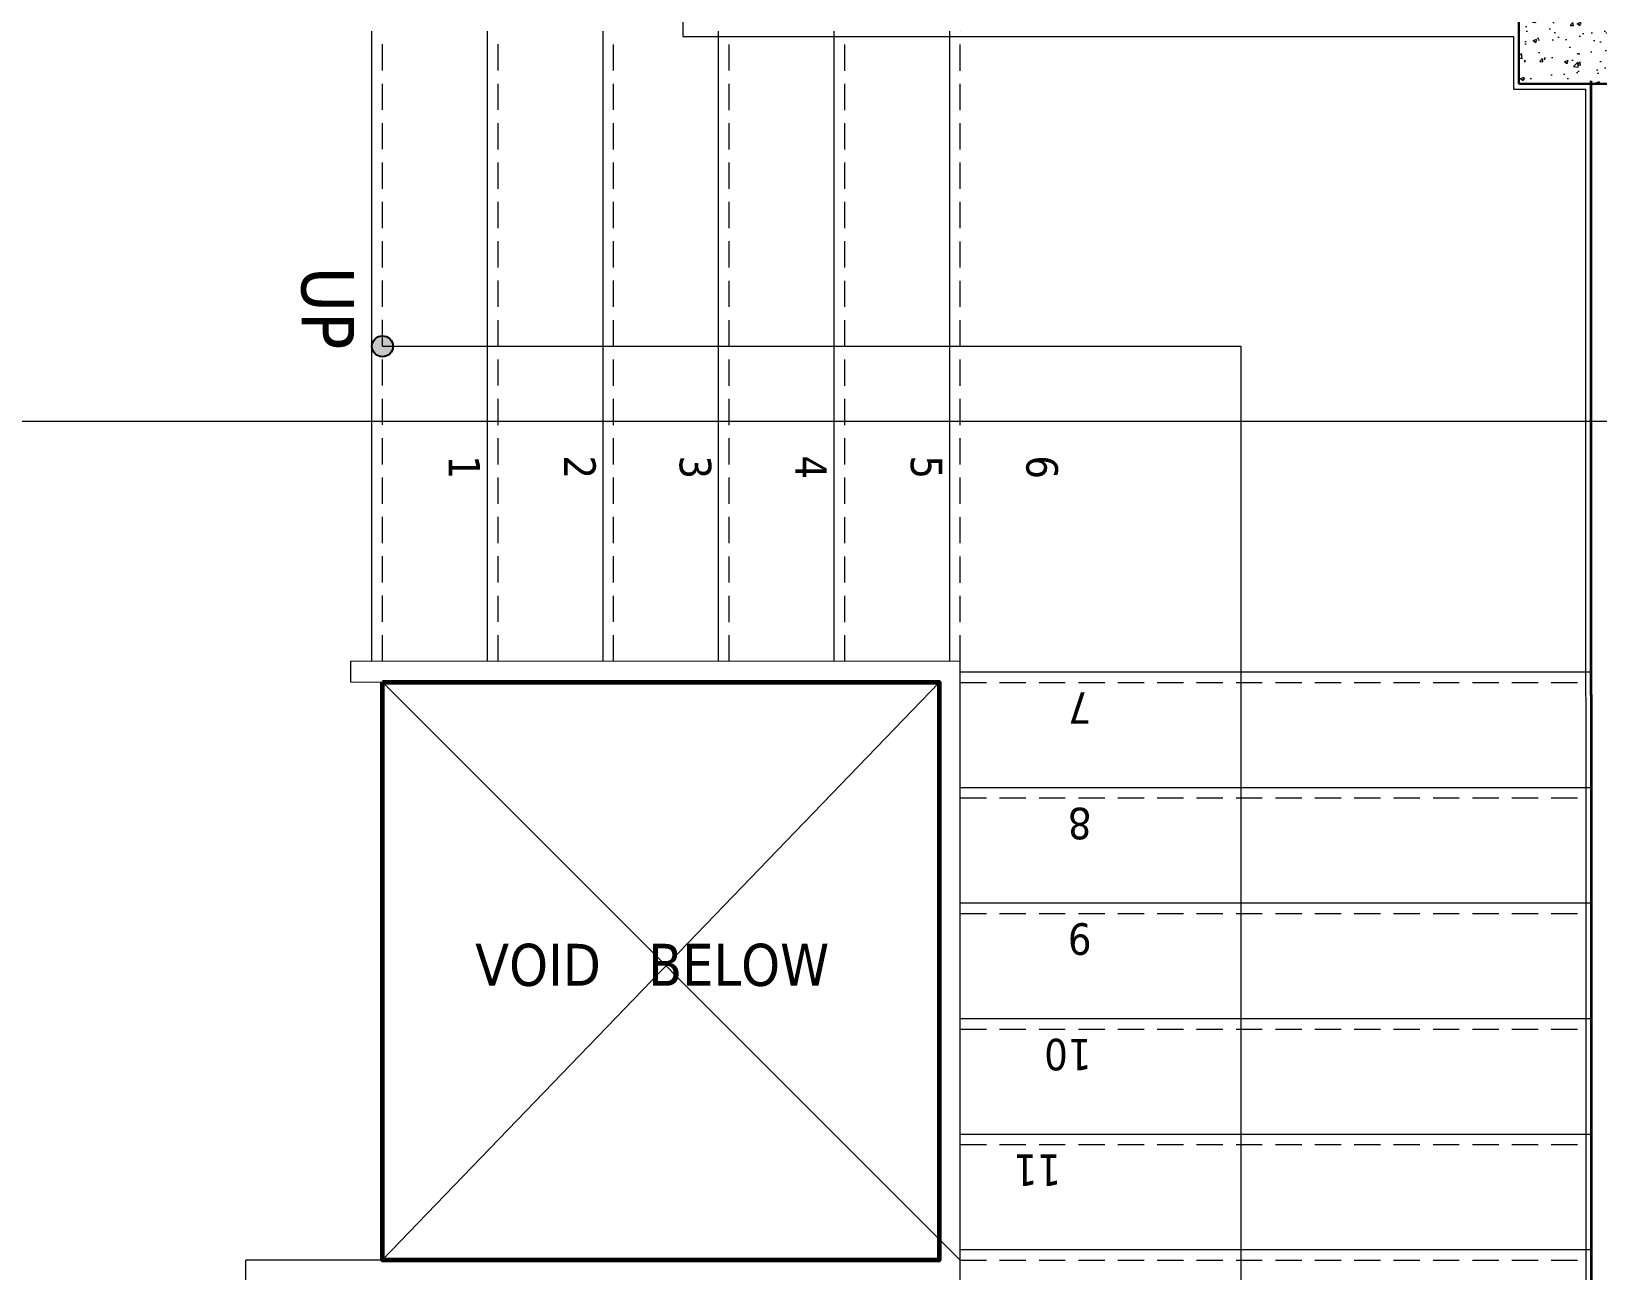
# Model space of a CAD drawing. Header units: inches. Extents: x 10755 to 33653, y -10992 to 10708.
# Drawn here: x 17234.3 to 17383.4, y 6730.8 to 6848.8 of the extents above; entities that cross this region are included whole.
import ezdxf

# ---------------------------------------------------------------- set-up
doc = ezdxf.new("R2010")
doc.units = ezdxf.units.IN
doc.header["$MEASUREMENT"] = 0
doc.linetypes.add('HIDDEN', pattern=[0.375, 0.25, -0.125])
for name, color, linetype, lineweight in [('arrow line', 54, 'Continuous', 9), ('col', 1, 'Continuous', 30), ('dim', 6, 'Continuous', 13), ('dimension inter - 8', 6, 'Continuous', 13), ('DIMINSION', 5, 'Continuous', 15), ('hatch- rcc', 252, 'Continuous', 5), ('hatch1', 9, 'Continuous', 5), ('Pillar', 11, 'Continuous', 25), ('PLASTER', 50, 'Continuous', 9), ('railing', 33, 'Continuous', 15), ('SECTION LINE1', 6, 'Continuous', 18), ('STAIRCASE', 143, 'Continuous', 15), ('title text 1', 113, 'Continuous', 25), ('tread hidden', 200, 'HIDDEN', 9), ('wall', 1, 'Continuous', 35)]:
    doc.layers.add(name, color=color, linetype=linetype, lineweight=lineweight)
doc.layers.get('dimension inter - 8').off()
doc.layers.get('DIMINSION').off()
doc.styles.add('Prajwal', font='stylu.ttf', dxfattribs={"height": 9})
doc.styles.get("Standard").update_dxf_attribs({"font": 'arial.ttf'})
doc.dimstyles.new('S8', dxfattribs={"dimscale": 8, "dimtxt": 1, "dimasz": 0.5, "dimexe": 0.5, "dimexo": 0.5, "dimgap": 0.25, "dimtad": 1, "dimzin": 3, "dimdsep": 46, "dimlunit": 4, "dimtxsty": 'Standard', "dimblk": 'ARCHTICK', "dimcen": 0, "dimclrd": 256, "dimclre": 256, "dimclrt": 6, "dimadec": 0, "dimazin": 0, "dimtfac": 0.5, "dimtix": 1, "dimtmove": 1, "dimatfit": 3, "dimfxl": 0.5, "dimfxlon": 1, "dimfrac": 1, "dimtolj": 1, "dimtzin": 0, "dimarcsym": 1})

# ---------------------------------------------------------------- blocks, each defined once
blk = doc.blocks.new('ERWEWRTRT')
at = {"layer": 'SECTION LINE1', "linetype": 'Continuous', "ltscale": 30}
blk.add_line((176971.9171745174, -4159.504954709752), (177670.829761292, -4159.504954709751), dxfattribs=at)
blk = doc.blocks.new('ETERWEWE')
at = {"layer": 'hatch- rcc', "linetype": 'Continuous', "ltscale": 30}
h = blk.add_hatch(dxfattribs=at)
h.set_pattern_fill('AR-CONC', color=256, scale=0.5, style=0)
h.set_pattern_definition([(49.99999999999999, (0, 0), (3.586300913003767, -0.3137606749129755), [0.375, -4.125]), (355, (0, 0), (-0.693756668065, 3.760960668500059), [0.3, -3.3]), (100.45144446, (0.298858405, -0.02614672), (2.89254423363556, 3.447199954843147), [0.3187009599999999, -3.505710559999999]), (46.18420000000002, (0, 1), (5.336206653357862, -0.8275964039653827), [0.5624999999999999, -6.187499999999999]), (96.63563549, (0.444683725, 0.931033465), (4.673309728371142, 4.870593003872752), [0.47805171, -5.258568799999999]), (351.1841639899999, (0, 1), (4.673309725273866, 4.870593001349951), [0.45, -4.950000005]), (21, (0.5, 0.75), (2.984535260592308, -2.013094453326694), [0.375, -4.125]), (326.0000000000001, (0.5, 0.75), (1.216576659607909, 3.625750225234265), [0.3, -3.3]), (71.45144474, (0.74871127, 0.58224213), (4.201111883649856, 1.612655764031769), [0.31870095, -3.50571056]), (37.50000000000001, (0, 0), (0.06079927658645334, 1.664469269156557), [0, -3.26, 0, -3.35, 0, -3.3125]), (7.499999999999999, (0, 0), (1.315347687210743, 1.972058559411801), [0, -1.91, 0, -3.185, 0, -1.2625]), (327.5, (-1.115, 0), (2.669112180862045, -0.1127743586718988), [0, -1.25, 0, -3.9, 0, -5.175]), (317.5, (-1.615, 0), (2.915930846711931, 0.5005249116615886), [0, -1.625, 0, -2.59, 0, -3.675])])
h.paths.add_polyline_path([(159423.2306644279, -3794.582087043891), (159439.2306644279, -3794.582087043891), (159439.2306644279, -3778.582087043891), (159423.2306644279, -3778.582087043891)])
at = {"layer": 'col', "linetype": 'Continuous', "ltscale": 30}
blk.add_lwpolyline([(159423.2306644279, -3794.582087043891), (159423.2306644279, -3778.582087043891), (159439.2306644279, -3778.582087043891), (159439.2306644279, -3794.582087043891), (159423.2306644279, -3794.582087043891)], dxfattribs=at)
blk = doc.blocks.new('wewerrr')
at = {"layer": 'DIMINSION', "linetype": 'Continuous'}
for p in [(17288.56532102133, -332.8141844810725), (17288.56533638053, -332.8141844810707)]:
    blk.add_blockref('ETERWEWE', p, dxfattribs=at)
blk = doc.blocks.new('p2')
at = {"layer": 'PLASTER'}
blk.add_line((17382.27257881939, 6675.316919126541), (17382.23770644697, 6843.318798959486), dxfattribs=at)
blk.add_lwpolyline([(17305.7640626338, 6868.571007767681), (17296.2640626338, 6868.571007767681), (17296.26406263385, 6848.31879895948), (17375.35135406761, 6848.318798959486), (17375.35136942681, 6843.318798959486), (17382.23770644697, 6843.318798959486)], dxfattribs=at)
blk = doc.blocks.new('_ArchTick')
at = {"color": 0, "const_width": 0.15}
blk.add_lwpolyline([(-0.5, -0.5), (0.5, 0.5)], dxfattribs=at)
blk = doc.blocks.new('*D3627')
at = {"layer": 'Defpoints', "color": 0, "transparency": 16777216}
for p in [(31969.25430244148, 7241.818801298449), (11281.95273085246, 6632.819716091868), (31991.13553307858, 6632.819716091863)]:
    blk.add_point(p, dxfattribs=at)
at = {"layer": 'dim', "lineweight": -2, "transparency": 16777216}
for p, q in [((31987.13553307858, 7241.818801298449), (31995.13553307858, 7241.818801298449)), ((31991.13553307858, 7241.818801298449), (31991.13553307858, 6632.819716091863)), ((31987.13553307859, 6632.819716091863), (31995.13553307859, 6632.819716091863))]:
    blk.add_line(p, q, dxfattribs=at)
at = {"layer": 'dim', "lineweight": -2, "transparency": 16777216, "xscale": 4, "yscale": 4, "zscale": 4}
for p, rotation in [((31991.13553307858, 7241.818801298449), 90), ((31991.13553307858, 6632.819716091863), 270)]:
    blk.add_blockref('_ArchTick', p, dxfattribs=dict(at, rotation=rotation))
at = {"layer": 'dim', "color": 6, "transparency": 16777216, "insert": (31985.05094917681, 6937.319258695161), "char_height": 8, "attachment_point": 5, "rotation": 90}
blk.add_mtext('\\A1;50\'-9"', dxfattribs=at)

msp = doc.modelspace()

# ---------------------------------------------------------------- hatches: boundary and pattern name
at = {"layer": 'Pillar', "ltscale": 100}
h = msp.add_hatch(color=256, dxfattribs=at)
edge = h.paths.add_edge_path()
edge.add_ellipse((17267.67966627047, 6818.828195872851), major_axis=(0.7071067811919786, 0.7071067811919785), ratio=0.999999999984639, start_angle=315.0000000003938, end_angle=495.0000000003938)
edge.add_ellipse((17267.67966627047, 6818.828195872851), major_axis=(0.7071067811919786, 0.7071067811919785), ratio=0.999999999984639, start_angle=135.0000000003937, end_angle=315.0000000003938)
h = msp.add_hatch(color=256, dxfattribs=at)
edge = h.paths.add_edge_path()
edge.add_ellipse((17267.67966587222, 6818.826009846005), major_axis=(0.7071067811870252, 0.7071067811870251), ratio=0.9999999999986491, start_angle=134.9999999999613, end_angle=494.9999999999613)

# ---------------------------------------------------------------- linework, layer by layer
at = {"layer": 'arrow line'}
for p, q in [((17267.67966587222, 6818.826009846005), (17349.38501512163, 6818.826009846005)), ((17349.38501512163, 6818.826009846005), (17349.38501512146, 6700.046899014347))]:
    msp.add_line(p, q, dxfattribs=at)
at = {"layer": 'hatch1', "linetype": 'Continuous', "ltscale": 30}
for p, q in [((17267.6845754013, 6786.8332128067), (17267.66678182824, 6731.79719664326)), ((17320.67966587233, 6786.819599529085), (17267.66678182824, 6731.79719664326)), ((17322.67912669384, 6731.818828377464), (17267.68457571405, 6786.834180163514))]:
    msp.add_line(p, q, dxfattribs=at)
at = {"layer": 'Pillar', "ltscale": 100}
msp.add_circle((17267.67966587222, 6818.826009846005), 0.9999999999999999, dxfattribs=at)
at = {"layer": 'railing', "linetype": 'Continuous', "ltscale": 30}
for p, q in [((17264.67966587222, 6786.834007495412), (17264.67966587222, 6788.834007564181)), ((17322.67968547079, 6788.81879792218), (17264.67966587222, 6788.834007564181)), ((17322.67910708737, 6729.818798959483), (17322.67968547079, 6788.81879792218)), ((17320.6796658696, 6786.819322328789), (17264.67966587222, 6786.834007495412)), ((17320.67912669346, 6731.818798959481), (17320.6796658696, 6786.819322328789)), ((17320.67912669346, 6731.818798959481), (17254.6791266826, 6731.818798959476)), ((17254.6791266826, 6729.818798959476), (17254.6791266826, 6731.818798959476))]:
    msp.add_line(p, q, dxfattribs=at)
at = {"layer": 'STAIRCASE', "linetype": 'Continuous', "ltscale": 30}
for p, q in [((17266.67966587219, 6788.833220858827), (17266.6796658723, 6848.818798833187)), ((17277.67966587219, 6788.830336272526), (17277.67966587227, 6848.818798833187)), ((17288.67966587216, 6788.827451686226), (17288.67966587227, 6848.818798833187)), ((17299.67966587216, 6788.824567099924), (17299.67966587227, 6848.818798833187)), ((17310.67966587225, 6788.821682513621), (17310.67966587225, 6848.818798833185)), ((17321.67966587227, 6788.819060162438), (17321.67966587225, 6848.818798833185)), ((17311.67966587225, 6786.819579922869), (17311.67966587222, 6786.821682444854)), ((17322.67966586459, 6787.818798959487), (17382.68000897623, 6787.818798959487)), ((17322.67955803033, 6776.818798959487), (17382.68000897623, 6776.818798959487)), ((17322.67945019613, 6765.818798959488), (17382.68000897623, 6765.818798959487)), ((17322.67934236192, 6754.818798959487), (17382.68000897623, 6754.818798959487)), ((17322.67923452772, 6743.818798959488), (17382.68000897623, 6743.818798959487)), ((17267.67912668263, 6731.810009444609), (17267.6791266826, 6731.819579928138)), ((17278.6791266826, 6731.818798959481), (17278.6791266826, 6731.819579928142)), ((17289.6791266826, 6731.818798959481), (17289.6791266826, 6731.819579928148)), ((17300.67912668257, 6731.818798959481), (17300.6791266826, 6731.819579928155)), ((17311.67912668257, 6731.818798959481), (17311.6791266826, 6731.819579928155)), ((17322.67912669361, 6732.818798959487), (17382.68000897623, 6732.818798959487))]:
    msp.add_line(p, q, dxfattribs=at)
at = {"layer": 'tread hidden', "ltscale": 10}
for p, q in [((17267.67966587219, 6788.833220858825), (17267.6796658723, 6848.818798833185)), ((17278.67966587219, 6788.830336272525), (17278.67966587227, 6848.818798833185)), ((17289.67966587216, 6788.827451686224), (17289.67966587227, 6848.818798833185)), ((17300.67966587216, 6788.824567099922), (17300.67966587227, 6848.818798833185)), ((17311.67966587225, 6788.821682513621), (17311.67966587225, 6848.818798833185)), ((17322.67966587225, 6788.81879792732), (17322.67966587225, 6848.818798833185)), ((17322.67966586459, 6786.818798959487), (17382.68000897623, 6786.818798959487)), ((17322.67955803033, 6775.818798959487), (17382.68000897623, 6775.818798959487)), ((17322.67945019613, 6764.818798959488), (17382.68000897623, 6764.818798959487)), ((17322.67934236192, 6753.818798959487), (17382.68000897623, 6753.818798959487)), ((17322.67923452772, 6742.818798959488), (17382.68000897623, 6742.818798959487)), ((17322.67912669361, 6731.818798959487), (17382.68000897623, 6731.818798959487))]:
    msp.add_line(p, q, dxfattribs=at)
at = {"layer": 'wall', "linetype": 'Continuous', "ltscale": 30}
for p, q in [((17382.77262224618, 6674.816919126541), (17382.73760305918, 6843.816934032573)), ((17382.77262218509, 6675.108051504141), (17382.74366205055, 6844.108066410181))]:
    msp.add_line(p, q, dxfattribs=at)
at = {"layer": 'wall', "color": 4, "linetype": 'Continuous', "lineweight": 60, "ltscale": 30}
msp.add_lwpolyline([(17267.6845754013, 6786.8332128067), (17320.67912669346, 6786.8332128067), (17320.67912669346, 6731.818798959481), (17267.6845754013, 6731.818798959481)], close=True, dxfattribs=at)

# ---------------------------------------------------------------- block references
at = {"layer": 'dimension inter - 8'}
msp.add_blockref('p2', (0, 0), dxfattribs=at)
at = {"layer": 'wall', "linetype": 'Continuous'}
msp.add_blockref('wewerrr', (-159335.9446329175, 10971.21507048445), dxfattribs=at)
at = {"layer": 'wall', "linetype": 'Continuous', "xscale": -1, "rotation": 180}
msp.add_blockref('ERWEWRTRT', (-160158.046833096, 2652.205161064947), dxfattribs=at)

# ---------------------------------------------------------------- texts
at = {"layer": 'title text 1', "color": 7, "insert": (17259.8893105723, 6822.26948921345), "char_height": 5, "width": 6.821210263296961e-13, "attachment_point": 7, "rotation": 270.00000000000006, "style": 'Prajwal'}
msp.add_mtext('\\pi-4.137;{\\fTahoma|b0|i0|c0|p34;UP}', dxfattribs=at)
at = {"layer": 'title text 1', "char_height": 3, "width": 6.480149750132112e-13, "attachment_point": 1, "style": 'Prajwal'}
for s, insert, rotation in [('\\pi-2.903;{\\fTahoma|b0|i0|c0|p34;1}', (17276.97616087386, 6805.539813681447), 269.9999999997549), ('\\pi-2.903;{\\fTahoma|b0|i0|c0|p34;2}', (17287.97616087386, 6805.53981368143), 269.9999999997549), ('\\pi-2.903;{\\fTahoma|b0|i0|c0|p34;3}', (17298.9761608738, 6805.539813681404), 269.9999999997549), ('\\pi-2.903;{\\fTahoma|b0|i0|c0|p34;4}', (17309.97616087383, 6805.531159922542), 269.9999999997549), ('\\pi-2.903;{\\fTahoma|b0|i0|c0|p34;5}', (17320.97616087392, 6805.528275336242), 269.9999999997549), ('\\pi-2.903;{\\fTahoma|b0|i0|c0|p34;6}', (17331.97616087392, 6805.539813681447), 269.9999999997549), ('\\pi-2.903;{\\fTahoma|b0|i0|c0|p34;7}', (17332.26948573333, 6782.884180114785), 179.9999999997549), ('\\pi-2.903;{\\fTahoma|b0|i0|c0|p34;8}', (17332.26937789141, 6771.883399151403), 179.9999999997549), ('\\pi-2.903;{\\fTahoma|b0|i0|c0|p34;9}', (17332.26948573333, 6760.883399151404), 179.9999999997549), ('\\pi-2.903;{\\fTahoma|b0|i0|c0|p34;10}', (17332.26948573333, 6749.883399151403), 179.9999999997549), ('\\pi-6.48e-013,l6.48e-013;{\\fTahoma|b0|i0|c0|p34;11}', (17332.26948573333, 6738.883399151404), 179.9999999997549)]:
    msp.add_mtext(s, dxfattribs=dict(at, insert=insert, rotation=rotation))
at = {"layer": 'title text 1', "color": 7, "insert": (17279.81370627362, 6757.853831371749), "char_height": 4, "width": 42.84158364357494, "attachment_point": 7, "style": 'Prajwal'}
msp.add_mtext('\\pi-3.309;{\\fTahoma|b0|i0|c0|p34;VOID   BELOW}', dxfattribs=at)

# ---------------------------------------------------------------- dimensions: what is measured, and where the dimension line sits
at = {"layer": 'dim'}
dim = msp.add_linear_dim(base=(31991.13553307858, 6632.819716091863), p1=(31969.25430244148, 7241.818801298449), p2=(11281.95273085246, 6632.819716091868), angle=90, dimstyle='S8', dxfattribs=at)
dim.commit()
dim.dimension.update_dxf_attribs({"geometry": '*D3627', "text_midpoint": (31985.05094917681, 6937.319258695161)})

doc.saveas('drawing.dxf')
